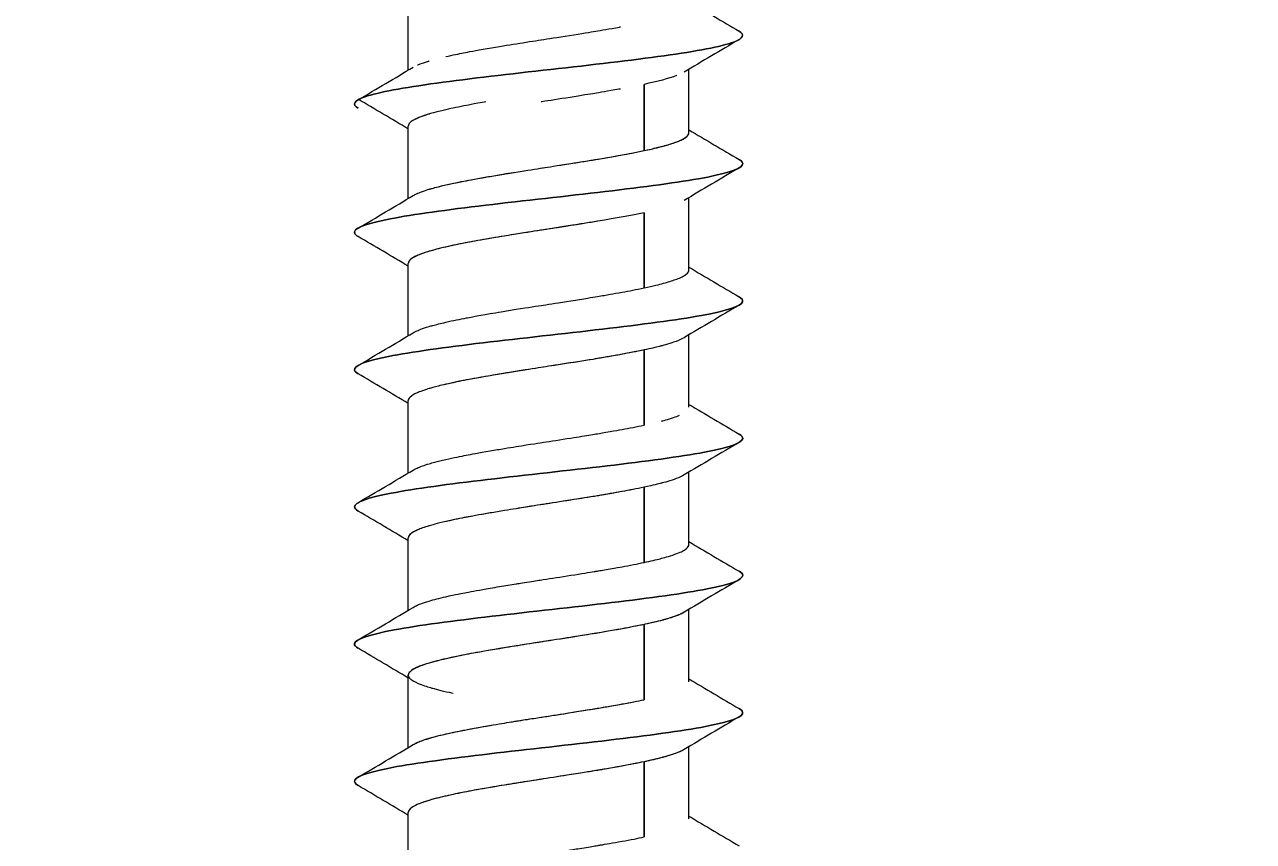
# Model space of a CAD drawing. Header units: inches. Extents: x 10 to 190, y 5 to 37.
# Drawn here: x 17.47 to 18.464, y 10.615 to 11.275 of the extents above; entities that cross this region are included whole.
import ezdxf
from ezdxf import colors
from ezdxf.entities.mleader import LeaderData, LeaderLine
from ezdxf.math import Vec2, Vec3

# ---------------------------------------------------------------- set-up
doc = ezdxf.new("R2010")
doc.units = ezdxf.units.IN
doc.header["$MEASUREMENT"] = 0
doc.styles.add('Tahoma', font='tahoma.ttf')

msp = doc.modelspace()

# ---------------------------------------------------------------- linework, layer by layer
at = {"color": 0, "linetype": 'Continuous', "lineweight": 0, "extrusion": (-1, 6.12323e-17, 0)}
for p, q in [((17.78043, 11.23861), (17.78043, 11.2971)), ((18.00743, 11.21288), (18.00743, 11.23926)), ((17.97112, 11.21288), (17.97112, 11.22705)), ((17.97112, 11.22705), (17.97112, 11.21288)), ((17.97112, 11.17348), (17.97112, 11.21288)), ((17.97112, 11.21288), (17.97112, 11.17348)), ((18.00743, 11.18803), (18.00743, 11.21288)), ((17.78043, 11.13482), (17.78043, 11.19331)), ((17.81674, 11.14705), (17.81674, 11.14705)), ((17.81674, 11.14705), (17.81674, 11.14705)), ((18.00743, 11.07703), (18.00743, 11.13551)), ((17.97112, 11.06248), (17.97112, 11.12328)), ((17.97112, 11.12328), (17.97112, 11.06248)), ((17.78043, 11.02382), (17.78043, 11.08231)), ((17.81674, 11.03605), (17.81674, 11.03605)), ((17.81674, 11.03605), (17.81674, 11.03605)), ((18.00743, 10.96603), (18.00743, 11.02451)), ((17.97112, 10.95148), (17.97112, 11.01228)), ((17.97112, 11.01228), (17.97112, 10.95148)), ((17.78043, 10.91282), (17.78043, 10.97131)), ((17.81674, 10.92505), (17.81674, 10.92505)), ((17.81674, 10.92505), (17.81674, 10.92505)), ((18.00743, 10.85503), (18.00743, 10.91351)), ((17.97112, 10.84047), (17.97112, 10.90128)), ((17.97112, 10.90128), (17.97112, 10.84047)), ((17.78043, 10.80183), (17.78043, 10.8603)), ((18.00743, 10.74403), (18.00743, 10.80251)), ((17.97112, 10.72947), (17.97112, 10.79029)), ((17.97112, 10.79029), (17.97112, 10.72947)), ((17.78043, 10.69083), (17.78043, 10.7493)), ((17.81674, 10.70306), (17.81674, 10.70306)), ((17.81674, 10.70306), (17.81674, 10.70306)), ((18.00743, 10.63303), (18.00743, 10.69152)), ((17.97112, 10.61847), (17.97112, 10.67929)), ((17.97112, 10.67929), (17.97112, 10.61847)), ((17.78043, 10.57907), (17.78043, 10.63831))]:
    msp.add_line(p, q, dxfattribs=at)
msp.add_circle((19.41802, 12.95665), 6.76088)
at = {"color": 0, "linetype": 'Continuous', "lineweight": 0}
for points in [[(18.00743, 11.29412), (18.02091, 11.28607), (18.03442, 11.27809), (18.04795, 11.27012)], [(18.04795, 11.26326), (18.0331, 11.25452), (18.01827, 11.24575), (18.00349, 11.23691)], [(17.73992, 11.21462), (17.75477, 11.22336), (17.7696, 11.23213), (17.78438, 11.24098)], [(17.78043, 11.19101), (17.76692, 11.19907), (17.75336, 11.20707), (17.7398, 11.21505)], [(18.00743, 11.19032), (18.02092, 11.18227), (18.03446, 11.17427), (18.048, 11.1663)], [(18.04806, 11.15955), (18.0332, 11.15081), (18.01836, 11.14204), (18.00357, 11.1332)], [(17.73985, 11.1108), (17.75471, 11.11954), (17.76955, 11.12831), (17.78434, 11.13716)], [(17.78043, 11.08001), (17.76692, 11.08807), (17.75337, 11.09607), (17.7398, 11.10405)], [(18.00743, 11.07932), (18.02093, 11.07126), (18.03447, 11.06327), (18.04802, 11.0553)], [(18.04805, 11.04855), (18.03319, 11.03981), (18.01835, 11.03104), (18.00356, 11.0222)], [(17.73984, 10.99979), (17.7547, 11.00853), (17.76954, 11.0173), (17.78433, 11.02615)], [(17.78433, 11.02615), (17.78433, 11.02615), (17.78433, 11.02615), (17.78433, 11.02615)], [(17.78043, 10.96901), (17.76692, 10.97707), (17.75337, 10.98507), (17.73981, 10.99305)], [(18.00743, 10.96832), (18.02093, 10.96026), (18.03448, 10.95227), (18.04803, 10.94429)], [(18.04804, 10.93755), (18.03318, 10.92881), (18.01834, 10.92004), (18.00355, 10.91119)], [(17.73983, 10.88879), (17.75468, 10.89753), (17.76952, 10.9063), (17.78432, 10.91514)], [(17.78432, 10.91514), (17.78432, 10.91514), (17.78432, 10.91514), (17.78432, 10.91515)], [(17.78043, 10.85801), (17.76693, 10.86607), (17.75338, 10.87407), (17.73982, 10.88205)], [(18.00743, 10.85732), (18.02094, 10.84926), (18.03448, 10.84126), (18.04804, 10.83329)], [(18.04803, 10.82654), (18.03317, 10.81781), (18.01833, 10.80904), (18.00354, 10.80019)], [(17.73981, 10.77779), (17.75467, 10.78653), (17.76951, 10.79529), (17.78431, 10.80414)], [(17.78431, 10.80414), (17.78431, 10.80414), (17.78431, 10.80414), (17.78431, 10.80414)], [(17.78043, 10.74701), (17.76693, 10.75507), (17.75339, 10.76307), (17.73984, 10.77104)], [(18.00743, 10.74633), (18.02094, 10.73826), (18.03449, 10.73026), (18.04805, 10.72229)], [(18.00743, 10.74403), (18.00743, 10.74403), (18.00743, 10.74403), (18.00743, 10.74403)], [(18.04802, 10.71554), (18.03316, 10.7068), (18.01832, 10.69803), (18.00353, 10.68918)], [(17.7398, 10.66679), (17.75466, 10.67552), (17.76951, 10.68429), (17.7843, 10.69314)], [(17.78043, 10.63602), (17.76693, 10.64407), (17.7534, 10.65207), (17.73985, 10.66004)], [(18.00743, 10.63533), (18.02094, 10.62727), (18.0345, 10.61926), (18.04806, 10.61129)]]:
    msp.add_open_spline(points, degree=3, dxfattribs=at)
for points, knots in [([(17.81075, 11.2495), (17.81619, 11.25075), (17.82159, 11.25185), (17.82511, 11.25254), (17.82879, 11.25327), (17.83482, 11.25442), (17.84435, 11.25605), (17.85387, 11.25769), (17.86107, 11.25885), (17.86795, 11.25995), (17.87484, 11.26106), (17.88224, 11.26222), (17.88783, 11.2631), (17.89342, 11.26398), (17.90089, 11.26513), (17.91084, 11.26668), (17.92078, 11.26824), (17.9279, 11.26939), (17.93203, 11.27008), (17.93616, 11.27076), (17.94309, 11.27192), (17.95119, 11.27339), (17.95151, 11.27345), (17.95183, 11.2735), (17.95215, 11.27356)], [0.5027539, 0.5027539, 0.5027539, 0.5027539, 0.5625, 0.5625, 0.5625, 0.625, 0.625, 0.625, 0.6875, 0.6875, 0.6875, 0.75, 0.75, 0.75, 0.8125, 0.8125, 0.8125, 0.875, 0.875, 0.875, 0.9375, 0.9375, 0.9375, 0.940016, 0.940016, 0.940016, 0.940016]), ([(17.7399, 11.20776), (17.73465, 11.21085), (17.73652, 11.21394), (17.75607, 11.22072), (17.77667, 11.2244), (17.8302, 11.23177), (17.86299, 11.23546), (17.9285, 11.24283), (17.96104, 11.24652), (18.01369, 11.25389), (18.03365, 11.25757), (18.05152, 11.26421), (18.05297, 11.26717), (18.04795, 11.27012)], [0.67358683, 0.67358683, 0.67358683, 0.67358683, 0.67673939, 0.67673939, 0.68049823, 0.68049823, 0.68425708, 0.68425708, 0.68801592, 0.68801592, 0.69177476, 0.69177476, 0.69478892, 0.69478892, 0.69478892, 0.69478892]), ([(18.04795, 11.27012), (18.05297, 11.26717), (18.05152, 11.26421), (18.03365, 11.25757), (18.01369, 11.25389), (17.96104, 11.24652), (17.9285, 11.24283), (17.86299, 11.23546), (17.8302, 11.23177), (17.77667, 11.2244), (17.75607, 11.22072), (17.73652, 11.21394), (17.73465, 11.21085), (17.7399, 11.20776)], [-0.69478892, -0.69478892, -0.69478892, -0.69478892, -0.69177476, -0.69177476, -0.68801592, -0.68801592, -0.68425708, -0.68425708, -0.68049823, -0.68049823, -0.67673939, -0.67673939, -0.67358683, -0.67358683, -0.67358683, -0.67358683]), ([(17.7879, 11.24275), (17.78801, 11.2428), (17.78812, 11.24284), (17.78823, 11.24289), (17.79019, 11.24373), (17.79342, 11.24488), (17.79672, 11.24587), (17.79693, 11.24593), (17.79715, 11.24599), (17.79737, 11.24606)], [0.37155368, 0.37155368, 0.37155368, 0.37155368, 0.375, 0.375, 0.375, 0.4375, 0.4375, 0.4375, 0.44156944, 0.44156944, 0.44156944, 0.44156944]), ([(17.99754, 11.23415), (17.9975, 11.23414), (17.99746, 11.23412), (17.99741, 11.23411), (17.99098, 11.23169), (17.98201, 11.22937), (17.97112, 11.22705)], [0.8742138, 0.8742138, 0.8742138, 0.8742138, 0.875, 0.875, 0.875, 1, 1, 1, 1]), ([(17.95199, 11.22332), (17.95156, 11.22324), (17.95111, 11.22316), (17.95066, 11.22308), (17.94191, 11.22152), (17.93488, 11.22037), (17.9312, 11.21976), (17.92752, 11.21916), (17.9204, 11.218), (17.91126, 11.21655), (17.90213, 11.2151), (17.89467, 11.21394), (17.88847, 11.21298), (17.88826, 11.21294), (17.88804, 11.21291), (17.88783, 11.21288)], [0.0592714, 0.0592714, 0.0592714, 0.0592714, 0.0625, 0.0625, 0.0625, 0.125, 0.125, 0.125, 0.1875, 0.1875, 0.1875, 0.25, 0.25, 0.25, 0.2521536, 0.2521536, 0.2521536, 0.2521536]), ([(17.84323, 11.21288), (17.84143, 11.21257), (17.83925, 11.21218), (17.83674, 11.21174), (17.83258, 11.21099), (17.82951, 11.21041), (17.82738, 11.21001), (17.82163, 11.20891), (17.816, 11.20775), (17.81074, 11.20654), (17.80157, 11.20443), (17.79799, 11.20326), (17.79726, 11.20305), (17.79684, 11.20292), (17.79538, 11.2025), (17.79321, 11.20177), (17.79157, 11.20122), (17.78955, 11.2005), (17.78753, 11.1996), (17.78483, 11.1984), (17.78298, 11.19724), (17.78186, 11.19613), (17.78144, 11.19572), (17.78093, 11.19514), (17.78064, 11.19439), (17.78048, 11.19397), (17.78043, 11.19361), (17.78043, 11.19331)], [0.3881848, 0.3881848, 0.3881848, 0.3881848, 0.40625, 0.40625, 0.40625, 0.4375, 0.4375, 0.4375, 0.5, 0.5, 0.5, 0.5622546, 0.5622546, 0.5622546, 0.5980105, 0.5980105, 0.5980105, 0.625, 0.625, 0.625, 0.6875, 0.6875, 0.6875, 0.71875, 0.71875, 0.71875, 0.7353739, 0.7353739, 0.7353739, 0.7353739]), ([(17.79695, 11.20295), (17.79618, 11.20273), (17.79223, 11.20159), (17.78842, 11.19999), (17.78458, 11.19838), (17.78294, 11.19722), (17.78182, 11.1961), (17.78084, 11.19511), (17.78045, 11.1941), (17.78043, 11.19331)], [0.5631335, 0.5631335, 0.5631335, 0.5631335, 0.625, 0.625, 0.625, 0.6875, 0.6875, 0.6875, 0.7421533, 0.7421533, 0.7421533, 0.7421533]), ([(17.97112, 11.17348), (17.97786, 11.17492), (17.98257, 11.17608), (17.98637, 11.17709), (17.99016, 11.1781), (17.99391, 11.17926), (17.99657, 11.18022), (17.99924, 11.18118), (18.00213, 11.18234), (18.00453, 11.18401), (18.00692, 11.18568), (18.0073, 11.18684), (18.00741, 11.18768), (18.00742, 11.18779), (18.00743, 11.18791), (18.00743, 11.18803)], [0, 0, 0, 0, 0.0625, 0.0625, 0.0625, 0.125, 0.125, 0.125, 0.1875, 0.1875, 0.1875, 0.25, 0.25, 0.25, 0.2583129, 0.2583129, 0.2583129, 0.2583129]), ([(17.97112, 11.17348), (17.97539, 11.1744), (17.97883, 11.17519), (17.98162, 11.17588), (17.98323, 11.17627), (17.98463, 11.17663), (17.98584, 11.17695), (17.98656, 11.17714), (17.98881, 11.17772), (17.99196, 11.17869), (17.99414, 11.17936), (17.9958, 11.17993), (17.99708, 11.18041), (17.99985, 11.18144), (18.00243, 11.1826), (18.00434, 11.18388), (18.00641, 11.18528), (18.00696, 11.1863), (18.00721, 11.18694), (18.00728, 11.1871), (18.00732, 11.18725), (18.00735, 11.18736), (18.00739, 11.18755), (18.00743, 11.18777), (18.00743, 11.18803)], [0, 0, 0, 0, 0.0395979, 0.0395979, 0.0395979, 0.0625, 0.0625, 0.0625, 0.09375, 0.09375, 0.09375, 0.125, 0.125, 0.125, 0.1875, 0.1875, 0.1875, 0.2368909, 0.2368909, 0.2368909, 0.25, 0.25, 0.25, 0.2643393, 0.2643393, 0.2643393, 0.2643393]), ([(17.78434, 11.13716), (17.78525, 11.1377), (17.7863, 11.13824), (17.7875, 11.13878), (17.78826, 11.13912), (17.78959, 11.1397), (17.79187, 11.14052), (17.79399, 11.14128), (17.79588, 11.14187), (17.79726, 11.14228), (17.79766, 11.14239), (17.79815, 11.14254), (17.79875, 11.14271), (17.80098, 11.14335), (17.80465, 11.14435), (17.81068, 11.14572), (17.81628, 11.14699), (17.82199, 11.14815), (17.82738, 11.14919), (17.82987, 11.14967), (17.83294, 11.15025), (17.83667, 11.15093), (17.84206, 11.1519), (17.84547, 11.15249), (17.84654, 11.15267), (17.84845, 11.153), (17.8506, 11.15336), (17.85301, 11.15377), (17.85711, 11.15445), (17.86197, 11.15524), (17.86761, 11.15614), (17.87654, 11.15756), (17.88399, 11.15871), (17.88965, 11.15959), (17.89337, 11.16017), (17.90085, 11.16133), (17.91184, 11.16307), (17.91552, 11.16366), (17.91917, 11.16424), (17.92278, 11.16482), (17.92638, 11.1654), (17.92992, 11.16598), (17.93341, 11.16655), (17.94385, 11.16827), (17.95022, 11.16942), (17.95335, 11.16999), (17.9582, 11.17088), (17.96437, 11.17204), (17.97112, 11.17348)], [0.345576, 0.345576, 0.345576, 0.345576, 0.375, 0.375, 0.375, 0.40625, 0.40625, 0.40625, 0.4375, 0.4375, 0.4375, 0.4507179, 0.4507179, 0.4507179, 0.5, 0.5, 0.5, 0.5625, 0.5625, 0.5625, 0.59375, 0.59375, 0.59375, 0.625, 0.625, 0.625, 0.6481031, 0.6481031, 0.6481031, 0.6875, 0.6875, 0.6875, 0.75, 0.75, 0.75, 0.8125, 0.8125, 0.8125, 0.84379, 0.84379, 0.84379, 0.875, 0.875, 0.875, 0.9375, 0.9375, 0.9375, 1, 1, 1, 1]), ([(17.79756, 11.14236), (17.80007, 11.1431), (17.8035, 11.14402), (17.80724, 11.14492), (17.81642, 11.14712), (17.82798, 11.14943), (17.84374, 11.15218), (17.85162, 11.15356), (17.85866, 11.15472), (17.86772, 11.15615), (17.87677, 11.15759), (17.88422, 11.15874), (17.88898, 11.15949), (17.89375, 11.16023), (17.90121, 11.16139), (17.91019, 11.16281), (17.91918, 11.16424), (17.92642, 11.1654), (17.93417, 11.16668), (17.94966, 11.16924), (17.96208, 11.17155), (17.97112, 11.17348)], [0.4492255, 0.4492255, 0.4492255, 0.4492255, 0.5, 0.5, 0.5, 0.625, 0.625, 0.625, 0.6875, 0.6875, 0.6875, 0.75, 0.75, 0.75, 0.8125, 0.8125, 0.8125, 0.875, 0.875, 0.875, 1, 1, 1, 1]), ([(17.7398, 11.10405), (17.73839, 11.10488), (17.73749, 11.10571), (17.73549, 11.11022), (17.74443, 11.11391), (17.78011, 11.12128), (17.80677, 11.12497), (17.86787, 11.13234), (17.90216, 11.13602), (17.96551, 11.14339), (17.99443, 11.14708), (18.03602, 11.15445), (18.0486, 11.15814), (18.05145, 11.16332), (18.05054, 11.16481), (18.048, 11.1663)], [0.29625016, 0.29625016, 0.29625016, 0.29625016, 0.29709611, 0.29709611, 0.30085495, 0.30085495, 0.3046138, 0.3046138, 0.30837264, 0.30837264, 0.31213149, 0.31213149, 0.31589033, 0.31589033, 0.31741352, 0.31741352, 0.31741352, 0.31741352]), ([(18.048, 11.1663), (18.05054, 11.16481), (18.05145, 11.16332), (18.0486, 11.15814), (18.03602, 11.15445), (17.99443, 11.14708), (17.96551, 11.14339), (17.90216, 11.13602), (17.86787, 11.13234), (17.80677, 11.12497), (17.78011, 11.12128), (17.74443, 11.11391), (17.73549, 11.11022), (17.73749, 11.10571), (17.73839, 11.10488), (17.7398, 11.10405)], [-0.31741352, -0.31741352, -0.31741352, -0.31741352, -0.31589033, -0.31589033, -0.31213149, -0.31213149, -0.30837264, -0.30837264, -0.3046138, -0.3046138, -0.30085495, -0.30085495, -0.29709611, -0.29709611, -0.29625016, -0.29625016, -0.29625016, -0.29625016]), ([(17.97112, 11.12328), (17.96115, 11.12118), (17.94849, 11.11886), (17.93382, 11.11641), (17.92649, 11.11518), (17.91927, 11.11402), (17.90983, 11.11255), (17.90038, 11.11107), (17.89293, 11.10992), (17.88837, 11.10921), (17.88382, 11.10851), (17.87636, 11.10734), (17.86752, 11.10592), (17.85868, 11.10449), (17.85173, 11.10334), (17.84581, 11.10232), (17.83989, 11.10131), (17.83344, 11.10016), (17.82835, 11.09919), (17.82326, 11.09823), (17.81735, 11.09707), (17.81016, 11.0954), (17.80297, 11.09373), (17.79896, 11.09257), (17.79621, 11.09173), (17.79346, 11.09089), (17.79015, 11.08974), (17.78787, 11.08876), (17.7856, 11.08777), (17.78344, 11.08662), (17.78203, 11.08529), (17.78075, 11.0841), (17.78044, 11.08304), (17.78043, 11.08231)], [0, 0, 0, 0, 0.125, 0.125, 0.125, 0.1875, 0.1875, 0.1875, 0.25, 0.25, 0.25, 0.3125, 0.3125, 0.3125, 0.375, 0.375, 0.375, 0.4375, 0.4375, 0.4375, 0.5, 0.5, 0.5, 0.5625, 0.5625, 0.5625, 0.625, 0.625, 0.625, 0.6875, 0.6875, 0.6875, 0.7437659, 0.7437659, 0.7437659, 0.7437659]), ([(17.93335, 11.11633), (17.92989, 11.11575), (17.92636, 11.11517), (17.92278, 11.11459), (17.91918, 11.11402), (17.91554, 11.11344), (17.91187, 11.11286), (17.90087, 11.11114), (17.89339, 11.10999), (17.88971, 11.10942), (17.88403, 11.10854), (17.87656, 11.10737), (17.8676, 11.10593), (17.86195, 11.10502), (17.8571, 11.10422), (17.85301, 11.10354), (17.85063, 11.10314), (17.84851, 11.10278), (17.84663, 11.10246), (17.84552, 11.10227), (17.84209, 11.1017), (17.83669, 11.10073), (17.83294, 11.10006), (17.82986, 11.09948), (17.82737, 11.09901), (17.82199, 11.09798), (17.81631, 11.09682), (17.81073, 11.09553), (17.80466, 11.09414), (17.80098, 11.09312), (17.79875, 11.09248), (17.79815, 11.09231), (17.79766, 11.09217), (17.79727, 11.09205), (17.79589, 11.09164), (17.79401, 11.09107), (17.79191, 11.09033), (17.78959, 11.08951), (17.78826, 11.08893), (17.7875, 11.08859), (17.78497, 11.08746), (17.78305, 11.08631), (17.78186, 11.08513), (17.78166, 11.08493), (17.78101, 11.08435), (17.78064, 11.08338), (17.78048, 11.08298), (17.78043, 11.08262), (17.78043, 11.08231)], [0.1252006, 0.1252006, 0.1252006, 0.1252006, 0.1562617, 0.1562617, 0.1562617, 0.1875, 0.1875, 0.1875, 0.25, 0.25, 0.25, 0.3125, 0.3125, 0.3125, 0.3520716, 0.3520716, 0.3520716, 0.375, 0.375, 0.375, 0.40625, 0.40625, 0.40625, 0.4375, 0.4375, 0.4375, 0.5, 0.5, 0.5, 0.5492939, 0.5492939, 0.5492939, 0.5625, 0.5625, 0.5625, 0.59375, 0.59375, 0.59375, 0.625, 0.625, 0.625, 0.6875, 0.6875, 0.6875, 0.71875, 0.71875, 0.71875, 0.7360614, 0.7360614, 0.7360614, 0.7360614]), ([(17.97112, 11.06248), (17.97891, 11.06415), (17.98345, 11.06531), (17.98681, 11.06621), (17.99016, 11.06712), (17.99394, 11.06827), (17.99665, 11.06925), (17.99935, 11.07023), (18.00233, 11.07138), (18.00484, 11.07323), (18.00735, 11.07508), (18.00733, 11.07625), (18.00737, 11.07646), (18.00739, 11.07653), (18.00745, 11.07673), (18.00743, 11.07703)], [0, 0, 0, 0, 0.0625, 0.0625, 0.0625, 0.125, 0.125, 0.125, 0.1875, 0.1875, 0.1875, 0.25, 0.25, 0.25, 0.2725795, 0.2725795, 0.2725795, 0.2725795]), ([(17.73981, 10.99305), (17.73816, 10.99402), (17.7372, 10.995), (17.73615, 10.99966), (17.7459, 11.00334), (17.78292, 11.01071), (17.8101, 11.0144), (17.87176, 11.02177), (17.90609, 11.02546), (17.96902, 11.03283), (17.99746, 11.03651), (18.0378, 11.04388), (18.04959, 11.04757), (18.05127, 11.0526), (18.05031, 11.05395), (18.04802, 11.0553)], [0.25851394, 0.25851394, 0.25851394, 0.25851394, 0.25950767, 0.25950767, 0.26326651, 0.26326651, 0.26702535, 0.26702535, 0.2707842, 0.2707842, 0.27454304, 0.27454304, 0.27830189, 0.27830189, 0.2796758, 0.2796758, 0.2796758, 0.2796758]), ([(18.04802, 11.0553), (18.05031, 11.05395), (18.05127, 11.0526), (18.04959, 11.04757), (18.0378, 11.04388), (17.99746, 11.03651), (17.96902, 11.03283), (17.90609, 11.02546), (17.87176, 11.02177), (17.8101, 11.0144), (17.78292, 11.01071), (17.7459, 11.00334), (17.73615, 10.99966), (17.7372, 10.995), (17.73816, 10.99402), (17.73981, 10.99305)], [-0.2796758, -0.2796758, -0.2796758, -0.2796758, -0.27830189, -0.27830189, -0.27454304, -0.27454304, -0.2707842, -0.2707842, -0.26702535, -0.26702535, -0.26326651, -0.26326651, -0.25950767, -0.25950767, -0.25851394, -0.25851394, -0.25851394, -0.25851394]), ([(17.78433, 11.02615), (17.78527, 11.02672), (17.78636, 11.02726), (17.78754, 11.02779), (17.78854, 11.02824), (17.78993, 11.02882), (17.79191, 11.02953), (17.79428, 11.03038), (17.79621, 11.03096), (17.79726, 11.03127), (17.7981, 11.03152), (17.7991, 11.03181), (17.80029, 11.03214), (17.80282, 11.03284), (17.80619, 11.0337), (17.81076, 11.03474), (17.81672, 11.0361), (17.82248, 11.03725), (17.82738, 11.03819), (17.82922, 11.03854), (17.83517, 11.03971), (17.84662, 11.04168), (17.84945, 11.04217), (17.85245, 11.04268), (17.85562, 11.0432), (17.8594, 11.04382), (17.86342, 11.04447), (17.86767, 11.04515), (17.87763, 11.04673), (17.88509, 11.04788), (17.88968, 11.04859), (17.89487, 11.0494), (17.90237, 11.05057), (17.91194, 11.05209), (17.9169, 11.05287), (17.9214, 11.0536), (17.92547, 11.05426), (17.92833, 11.05472), (17.93096, 11.05515), (17.93339, 11.05555), (17.9371, 11.05616), (17.94052, 11.05674), (17.94368, 11.05728), (17.9466, 11.05778), (17.94988, 11.05836), (17.95345, 11.05901), (17.95885, 11.05999), (17.96491, 11.06115), (17.97112, 11.06248)], [0.3443405, 0.3443405, 0.3443405, 0.3443405, 0.375, 0.375, 0.375, 0.40625, 0.40625, 0.40625, 0.4375, 0.4375, 0.4375, 0.4575375, 0.4575375, 0.4575375, 0.5, 0.5, 0.5, 0.5625, 0.5625, 0.5625, 0.625, 0.625, 0.625, 0.6534866, 0.6534866, 0.6534866, 0.6875, 0.6875, 0.6875, 0.75, 0.75, 0.75, 0.8125, 0.8125, 0.8125, 0.8491694, 0.8491694, 0.8491694, 0.875, 0.875, 0.875, 0.90625, 0.90625, 0.90625, 0.9375, 0.9375, 0.9375, 1, 1, 1, 1]), ([(18.00356, 11.0222), (18.00185, 11.02117), (17.99964, 11.02018), (17.99708, 11.01922), (17.99599, 11.01881), (17.99437, 11.01823), (17.99195, 11.01748), (17.98939, 11.01668), (17.98723, 11.0161), (17.98583, 11.01573), (17.98516, 11.01555), (17.98434, 11.01533), (17.98336, 11.01508), (17.98067, 11.01441), (17.97677, 11.01347), (17.97112, 11.01228)], [0.8210069, 0.8210069, 0.8210069, 0.8210069, 0.875, 0.875, 0.875, 0.90625, 0.90625, 0.90625, 0.9375, 0.9375, 0.9375, 0.954172, 0.954172, 0.954172, 1, 1, 1, 1]), ([(17.97112, 11.01228), (17.96488, 11.01096), (17.95879, 11.00981), (17.95335, 11.00881), (17.95063, 11.00831), (17.94741, 11.00774), (17.94363, 11.00708), (17.94027, 11.00649), (17.93685, 11.00591), (17.93339, 11.00533), (17.93107, 11.00494), (17.92844, 11.00451), (17.92547, 11.00403), (17.92152, 11.00339), (17.91698, 11.00267), (17.91185, 11.00186), (17.90232, 11.00037), (17.89484, 10.99922), (17.88962, 10.99841), (17.88506, 10.9977), (17.87761, 10.99654), (17.86763, 10.99493), (17.8634, 10.99425), (17.85939, 10.9936), (17.85562, 10.99297), (17.85243, 10.99244), (17.8494, 10.99194), (17.84654, 10.99145), (17.83522, 10.98952), (17.82929, 10.98838), (17.82739, 10.98801), (17.82248, 10.98707), (17.81669, 10.98591), (17.81069, 10.98452), (17.80616, 10.98348), (17.80281, 10.98261), (17.80029, 10.98191), (17.7991, 10.98159), (17.7981, 10.9813), (17.79726, 10.98105), (17.79622, 10.98074), (17.79427, 10.98017), (17.79187, 10.97932), (17.7899, 10.97862), (17.78852, 10.97805), (17.78751, 10.9776), (17.78512, 10.97653), (17.78311, 10.97537), (17.78185, 10.97412), (17.78057, 10.97285), (17.78039, 10.97191), (17.78043, 10.97131)], [0, 0, 0, 0, 0.0625, 0.0625, 0.0625, 0.09375, 0.09375, 0.09375, 0.125, 0.125, 0.125, 0.1518353, 0.1518353, 0.1518353, 0.1875, 0.1875, 0.1875, 0.25, 0.25, 0.25, 0.3125, 0.3125, 0.3125, 0.3463783, 0.3463783, 0.3463783, 0.375, 0.375, 0.375, 0.4375, 0.4375, 0.4375, 0.5, 0.5, 0.5, 0.542455, 0.542455, 0.542455, 0.5625, 0.5625, 0.5625, 0.59375, 0.59375, 0.59375, 0.625, 0.625, 0.625, 0.6875, 0.6875, 0.6875, 0.7291232, 0.7291232, 0.7291232, 0.7291232]), ([(17.97112, 11.01228), (17.96326, 11.01062), (17.95108, 11.00831), (17.93542, 11.00567), (17.92759, 11.00435), (17.92038, 11.0032), (17.91121, 11.00176), (17.90204, 11.00033), (17.89457, 10.99918), (17.88967, 10.99842), (17.88477, 10.99765), (17.87734, 10.99649), (17.86859, 10.99509), (17.85984, 10.99368), (17.85277, 10.99252), (17.84507, 10.9912), (17.82996, 10.98861), (17.81839, 10.98634), (17.80929, 10.9842)], [0, 0, 0, 0, 0.125, 0.125, 0.125, 0.1875, 0.1875, 0.1875, 0.25, 0.25, 0.25, 0.3125, 0.3125, 0.3125, 0.375, 0.375, 0.375, 0.497558, 0.497558, 0.497558, 0.497558]), ([(17.9852, 10.95479), (17.98521, 10.95479), (17.98522, 10.95479), (17.98523, 10.9548), (17.98595, 10.95498), (17.99046, 10.95613), (17.99496, 10.95766), (17.99682, 10.95829), (17.99841, 10.95889), (17.99973, 10.95946)], [0.06155038, 0.06155038, 0.06155038, 0.06155038, 0.0625, 0.0625, 0.0625, 0.125, 0.125, 0.125, 0.15096023, 0.15096023, 0.15096023, 0.15096023]), ([(17.73982, 10.88205), (17.73792, 10.88317), (17.73694, 10.88429), (17.73691, 10.88909), (17.74746, 10.89278), (17.78579, 10.90015), (17.81348, 10.90383), (17.87567, 10.9112), (17.91001, 10.91489), (17.97247, 10.92226), (18.00044, 10.92595), (18.0395, 10.93332), (18.05049, 10.937), (18.05106, 10.94189), (18.05007, 10.94309), (18.04803, 10.94429)], [0.2207772, 0.2207772, 0.2207772, 0.2207772, 0.22191922, 0.22191922, 0.22567807, 0.22567807, 0.22943691, 0.22943691, 0.23319575, 0.23319575, 0.2369546, 0.2369546, 0.24071344, 0.24071344, 0.2419384, 0.2419384, 0.2419384, 0.2419384]), ([(18.04803, 10.94429), (18.05007, 10.94309), (18.05106, 10.94189), (18.05049, 10.937), (18.0395, 10.93332), (18.00044, 10.92595), (17.97247, 10.92226), (17.91001, 10.91489), (17.87567, 10.9112), (17.81348, 10.90383), (17.78579, 10.90015), (17.74746, 10.89278), (17.73691, 10.88909), (17.73694, 10.88429), (17.73792, 10.88317), (17.73982, 10.88205)], [-0.2419384, -0.2419384, -0.2419384, -0.2419384, -0.24071344, -0.24071344, -0.2369546, -0.2369546, -0.23319575, -0.23319575, -0.22943691, -0.22943691, -0.22567807, -0.22567807, -0.22191922, -0.22191922, -0.2207772, -0.2207772, -0.2207772, -0.2207772]), ([(17.78432, 10.91514), (17.78529, 10.91573), (17.78638, 10.91627), (17.7875, 10.91677), (17.78862, 10.91728), (17.79004, 10.91786), (17.7919, 10.91853), (17.79353, 10.91911), (17.79533, 10.91969), (17.79726, 10.92027), (17.79856, 10.92066), (17.80009, 10.9211), (17.8019, 10.92158), (17.80429, 10.92221), (17.80718, 10.92293), (17.81069, 10.92373), (17.81727, 10.92523), (17.82316, 10.92638), (17.82737, 10.92719), (17.83108, 10.9279), (17.83725, 10.92906), (17.8466, 10.93068), (17.85055, 10.93136), (17.85445, 10.93201), (17.85825, 10.93263), (17.86144, 10.93316), (17.86456, 10.93366), (17.8676, 10.93414), (17.87986, 10.93609), (17.88742, 10.93724), (17.8897, 10.9376), (17.89574, 10.93854), (17.90318, 10.93969), (17.91184, 10.94107), (17.91846, 10.94212), (17.92387, 10.94299), (17.92813, 10.94369), (17.93015, 10.94402), (17.93191, 10.94431), (17.93342, 10.94456), (17.93528, 10.94487), (17.93875, 10.94544), (17.94362, 10.94627), (17.9477, 10.94698), (17.95092, 10.94755), (17.95339, 10.948), (17.95926, 10.94907), (17.96527, 10.95023), (17.97112, 10.95148)], [0.3433021, 0.3433021, 0.3433021, 0.3433021, 0.375, 0.375, 0.375, 0.40625, 0.40625, 0.40625, 0.4375, 0.4375, 0.4375, 0.4643785, 0.4643785, 0.4643785, 0.5, 0.5, 0.5, 0.5625, 0.5625, 0.5625, 0.625, 0.625, 0.625, 0.6589784, 0.6589784, 0.6589784, 0.6875, 0.6875, 0.6875, 0.75, 0.75, 0.75, 0.8125, 0.8125, 0.8125, 0.8549372, 0.8549372, 0.8549372, 0.875, 0.875, 0.875, 0.90625, 0.90625, 0.90625, 0.9375, 0.9375, 0.9375, 1, 1, 1, 1]), ([(18.00355, 10.91119), (18.00192, 10.91022), (17.99977, 10.90923), (17.9971, 10.90823), (17.99656, 10.90803), (17.99506, 10.90744), (17.99195, 10.90648), (17.98962, 10.90575), (17.98753, 10.90518), (17.9859, 10.90474), (17.98568, 10.90468), (17.98539, 10.90461), (17.98505, 10.90452), (17.98299, 10.90398), (17.9788, 10.9029), (17.97112, 10.90128)], [0.821688, 0.821688, 0.821688, 0.821688, 0.875, 0.875, 0.875, 0.90625, 0.90625, 0.90625, 0.9375, 0.9375, 0.9375, 0.9465102, 0.9465102, 0.9465102, 1, 1, 1, 1]), ([(17.97112, 10.90128), (17.96529, 10.90005), (17.9593, 10.8989), (17.95346, 10.89783), (17.95098, 10.89738), (17.94775, 10.89679), (17.94366, 10.89608), (17.93875, 10.89522), (17.93526, 10.89464), (17.93341, 10.89433), (17.93189, 10.89408), (17.93014, 10.89379), (17.92813, 10.89346), (17.92388, 10.89277), (17.91851, 10.89191), (17.91194, 10.89088), (17.90322, 10.88952), (17.89574, 10.88836), (17.8897, 10.88742), (17.88737, 10.88706), (17.87983, 10.88589), (17.86764, 10.88393), (17.86459, 10.88344), (17.86145, 10.88293), (17.85825, 10.88241), (17.85446, 10.88178), (17.85057, 10.88114), (17.84664, 10.88047), (17.83725, 10.87887), (17.83107, 10.87772), (17.82737, 10.87701), (17.82315, 10.8762), (17.8173, 10.87504), (17.81076, 10.87354), (17.80731, 10.87274), (17.80439, 10.87201), (17.80189, 10.87135), (17.80015, 10.87088), (17.79862, 10.87045), (17.79726, 10.87005), (17.79521, 10.86945), (17.79344, 10.86887), (17.79192, 10.86834), (17.79049, 10.86783), (17.78898, 10.86726), (17.78753, 10.86661), (17.78531, 10.86562), (17.78321, 10.86446), (17.78186, 10.86313), (17.78065, 10.86193), (17.78043, 10.86099), (17.78043, 10.8603)], [0, 0, 0, 0, 0.0625, 0.0625, 0.0625, 0.09375, 0.09375, 0.09375, 0.125, 0.125, 0.125, 0.1450576, 0.1450576, 0.1450576, 0.1875, 0.1875, 0.1875, 0.25, 0.25, 0.25, 0.3125, 0.3125, 0.3125, 0.3411117, 0.3411117, 0.3411117, 0.375, 0.375, 0.375, 0.4375, 0.4375, 0.4375, 0.5, 0.5, 0.5, 0.5367286, 0.5367286, 0.5367286, 0.5625, 0.5625, 0.5625, 0.59375, 0.59375, 0.59375, 0.625, 0.625, 0.625, 0.6875, 0.6875, 0.6875, 0.7328947, 0.7328947, 0.7328947, 0.7328947]), ([(17.97112, 10.90128), (17.96517, 10.90003), (17.95917, 10.89888), (17.95314, 10.89777), (17.94711, 10.89667), (17.94035, 10.8955), (17.93513, 10.89462), (17.9299, 10.89374), (17.92284, 10.89259), (17.91294, 10.89104), (17.90303, 10.88948), (17.89554, 10.88833), (17.89117, 10.88765), (17.8868, 10.88697), (17.87934, 10.88581), (17.87015, 10.88433), (17.86977, 10.88427), (17.8694, 10.88421), (17.86902, 10.88415)], [0, 0, 0, 0, 0.0625, 0.0625, 0.0625, 0.125, 0.125, 0.125, 0.1875, 0.1875, 0.1875, 0.25, 0.25, 0.25, 0.3125, 0.3125, 0.3125, 0.3150861, 0.3150861, 0.3150861, 0.3150861]), ([(17.8467, 10.88048), (17.84667, 10.88047), (17.84663, 10.88047), (17.8466, 10.88046), (17.83202, 10.87798), (17.81998, 10.87568), (17.81007, 10.87338)], [0.3747084, 0.3747084, 0.3747084, 0.3747084, 0.375, 0.375, 0.375, 0.4994209, 0.4994209, 0.4994209, 0.4994209]), ([(17.79709, 10.87), (17.79705, 10.86999), (17.79701, 10.86998), (17.79697, 10.86996), (17.79341, 10.8689), (17.79018, 10.86776), (17.78798, 10.8668), (17.78577, 10.86585), (17.78341, 10.86469), (17.78181, 10.86308), (17.7807, 10.86196), (17.78039, 10.86105), (17.78043, 10.8603)], [0.5617735, 0.5617735, 0.5617735, 0.5617735, 0.5625, 0.5625, 0.5625, 0.625, 0.625, 0.625, 0.6875, 0.6875, 0.6875, 0.7308377, 0.7308377, 0.7308377, 0.7308377]), ([(17.97112, 10.84047), (17.97655, 10.84163), (17.98137, 10.84279), (17.98417, 10.84352), (17.98696, 10.84424), (17.9914, 10.84539), (17.99603, 10.84703), (18.00066, 10.84867), (18.00279, 10.84982), (18.00441, 10.85093), (18.00603, 10.85203), (18.00696, 10.8532), (18.00727, 10.85408), (18.00736, 10.85436), (18.00744, 10.85468), (18.00743, 10.85503)], [0, 0, 0, 0, 0.0625, 0.0625, 0.0625, 0.125, 0.125, 0.125, 0.1875, 0.1875, 0.1875, 0.25, 0.25, 0.25, 0.2704448, 0.2704448, 0.2704448, 0.2704448]), ([(17.78431, 10.80414), (17.78534, 10.80477), (17.78647, 10.80531), (17.78752, 10.80579), (17.78881, 10.80636), (17.79142, 10.80752), (17.79725, 10.80927), (17.7992, 10.80985), (17.8013, 10.81043), (17.80355, 10.81101), (17.8058, 10.81159), (17.80819, 10.81216), (17.81071, 10.81274), (17.81832, 10.81447), (17.8244, 10.81562), (17.82739, 10.81619), (17.83199, 10.81707), (17.83825, 10.81823), (17.84656, 10.81966), (17.85186, 10.82058), (17.85669, 10.82138), (17.86091, 10.82207), (17.86336, 10.82247), (17.86562, 10.82283), (17.86765, 10.82315), (17.86883, 10.82334), (17.87243, 10.82391), (17.87855, 10.82487), (17.88285, 10.82554), (17.88655, 10.82611), (17.88962, 10.82659), (17.89627, 10.82762), (17.90375, 10.82878), (17.91188, 10.83007), (17.92068, 10.83147), (17.92691, 10.83249), (17.93078, 10.83312), (17.93181, 10.83329), (17.93267, 10.83344), (17.93337, 10.83355), (17.93583, 10.83396), (17.93931, 10.83454), (17.94365, 10.83528), (17.94835, 10.83609), (17.95152, 10.83666), (17.95337, 10.837), (17.95962, 10.83814), (17.96559, 10.83929), (17.97112, 10.84047)], [0.3416968, 0.3416968, 0.3416968, 0.3416968, 0.375, 0.375, 0.375, 0.4375, 0.4375, 0.4375, 0.4687768, 0.4687768, 0.4687768, 0.5, 0.5, 0.5, 0.5625, 0.5625, 0.5625, 0.625, 0.625, 0.625, 0.664489, 0.664489, 0.664489, 0.6875, 0.6875, 0.6875, 0.71875, 0.71875, 0.71875, 0.75, 0.75, 0.75, 0.8125, 0.8125, 0.8125, 0.8618717, 0.8618717, 0.8618717, 0.875, 0.875, 0.875, 0.90625, 0.90625, 0.90625, 0.9375, 0.9375, 0.9375, 1, 1, 1, 1]), ([(17.73984, 10.77104), (17.73769, 10.77231), (17.73671, 10.77357), (17.73776, 10.77852), (17.7491, 10.78221), (17.78873, 10.78958), (17.81691, 10.79327), (17.87959, 10.80064), (17.91392, 10.80432), (17.97588, 10.81169), (18.00335, 10.81538), (18.04111, 10.82275), (18.0513, 10.82644), (18.05081, 10.83118), (18.04984, 10.83223), (18.04804, 10.83329)], [0.18304002, 0.18304002, 0.18304002, 0.18304002, 0.18433078, 0.18433078, 0.18808962, 0.18808962, 0.19184847, 0.19184847, 0.19560731, 0.19560731, 0.19936616, 0.19936616, 0.203125, 0.203125, 0.2042014, 0.2042014, 0.2042014, 0.2042014]), ([(18.04804, 10.83329), (18.04984, 10.83223), (18.05081, 10.83118), (18.0513, 10.82644), (18.04111, 10.82275), (18.00335, 10.81538), (17.97588, 10.81169), (17.91392, 10.80432), (17.87959, 10.80064), (17.81691, 10.79327), (17.78873, 10.78958), (17.7491, 10.78221), (17.73776, 10.77852), (17.73671, 10.77357), (17.73769, 10.77231), (17.73984, 10.77104)], [-0.2042014, -0.2042014, -0.2042014, -0.2042014, -0.203125, -0.203125, -0.19936616, -0.19936616, -0.19560731, -0.19560731, -0.19184847, -0.19184847, -0.18808962, -0.18808962, -0.18433078, -0.18433078, -0.18304002, -0.18304002, -0.18304002, -0.18304002]), ([(18.00354, 10.80019), (18.00219, 10.79935), (18.00019, 10.79835), (17.99648, 10.797), (17.99172, 10.79526), (17.98722, 10.79409), (17.98652, 10.79391), (17.98581, 10.79372), (17.98194, 10.79257), (17.97112, 10.79029)], [0.826369, 0.826369, 0.826369, 0.826369, 0.875, 0.875, 0.875, 0.9375, 0.9375, 0.9375, 1, 1, 1, 1]), ([(18.00354, 10.80019), (18.00199, 10.79926), (17.99989, 10.79827), (17.99708, 10.79722), (17.9927, 10.79557), (17.98866, 10.79449), (17.98668, 10.79395), (17.98636, 10.79386), (17.98608, 10.79379), (17.98586, 10.79373), (17.98423, 10.7933), (17.98197, 10.79272), (17.97888, 10.792), (17.97483, 10.79106), (17.97207, 10.79049), (17.97112, 10.79029)], [0.8222952, 0.8222952, 0.8222952, 0.8222952, 0.875, 0.875, 0.875, 0.9286913, 0.9286913, 0.9286913, 0.9375, 0.9375, 0.9375, 0.96875, 0.96875, 0.96875, 1, 1, 1, 1]), ([(17.97112, 10.79029), (17.96559, 10.78912), (17.95962, 10.78796), (17.95336, 10.78681), (17.95152, 10.78647), (17.94834, 10.78589), (17.94362, 10.78507), (17.93932, 10.78432), (17.93587, 10.78374), (17.93342, 10.78333), (17.93271, 10.78321), (17.93183, 10.78307), (17.93078, 10.7829), (17.92689, 10.78226), (17.92065, 10.78125), (17.91183, 10.77987), (17.90375, 10.7786), (17.8963, 10.77745), (17.88968, 10.77642), (17.88659, 10.77593), (17.88286, 10.77535), (17.87852, 10.77466), (17.87242, 10.7737), (17.86882, 10.77312), (17.8676, 10.77292), (17.86559, 10.7726), (17.86335, 10.77224), (17.86091, 10.77184), (17.85669, 10.77115), (17.85187, 10.77036), (17.84657, 10.76946), (17.83824, 10.76804), (17.83197, 10.76689), (17.82737, 10.76601), (17.82441, 10.76544), (17.81831, 10.76427), (17.81068, 10.76251), (17.80817, 10.76194), (17.80579, 10.76136), (17.80355, 10.76078), (17.80131, 10.76021), (17.79921, 10.75963), (17.79727, 10.75906), (17.7914, 10.75732), (17.78878, 10.75617), (17.7875, 10.7556), (17.78553, 10.75472), (17.78331, 10.75356), (17.78186, 10.75212), (17.78094, 10.75121), (17.78056, 10.75041), (17.78046, 10.74973), (17.7804, 10.74932), (17.78043, 10.74896), (17.78051, 10.74864), (17.78056, 10.74845), (17.78064, 10.74788), (17.78147, 10.74692), (17.78206, 10.74625), (17.78281, 10.74567), (17.78353, 10.74519), (17.78507, 10.74416), (17.78735, 10.743), (17.79078, 10.74172), (17.79448, 10.74033), (17.79805, 10.73931), (17.80038, 10.73867), (17.80102, 10.73849), (17.80158, 10.73834), (17.80203, 10.73822), (17.80356, 10.73782), (17.8058, 10.73725), (17.80898, 10.7365), (17.81244, 10.7357), (17.81514, 10.73513), (17.81674, 10.73479)], [0, 0, 0, 0, 0.0625, 0.0625, 0.0625, 0.09375, 0.09375, 0.09375, 0.125, 0.125, 0.125, 0.138317, 0.138317, 0.138317, 0.1875, 0.1875, 0.1875, 0.25, 0.25, 0.25, 0.28125, 0.28125, 0.28125, 0.3125, 0.3125, 0.3125, 0.335438, 0.335438, 0.335438, 0.375, 0.375, 0.375, 0.4375, 0.4375, 0.4375, 0.5, 0.5, 0.5, 0.531205, 0.531205, 0.531205, 0.5625, 0.5625, 0.5625, 0.625, 0.625, 0.625, 0.6875, 0.6875, 0.6875, 0.726953, 0.726953, 0.726953, 0.75, 0.75, 0.75, 0.78125, 0.78125, 0.78125, 0.8125, 0.8125, 0.8125, 0.875, 0.875, 0.875, 0.924056, 0.924056, 0.924056, 0.9375, 0.9375, 0.9375, 0.96875, 0.96875, 0.96875, 1, 1, 1, 1]), ([(17.97112, 10.79029), (17.96023, 10.78799), (17.94719, 10.78567), (17.93681, 10.78391), (17.93163, 10.78302), (17.92458, 10.78187), (17.91409, 10.78022), (17.90361, 10.77857), (17.89613, 10.77742), (17.88919, 10.77634), (17.88225, 10.77526), (17.87486, 10.77409), (17.86911, 10.77316), (17.86336, 10.77224), (17.8562, 10.77108), (17.84884, 10.76984), (17.83411, 10.76736), (17.82172, 10.76505), (17.81101, 10.76259), (17.80566, 10.76136), (17.80104, 10.76021), (17.79618, 10.75873), (17.79132, 10.75725), (17.78858, 10.7561), (17.78705, 10.75539), (17.78551, 10.75468), (17.78326, 10.75352), (17.78184, 10.7521), (17.78077, 10.75104), (17.78041, 10.75012), (17.78043, 10.7493)], [0, 0, 0, 0, 0.125, 0.125, 0.125, 0.1875, 0.1875, 0.1875, 0.25, 0.25, 0.25, 0.3125, 0.3125, 0.3125, 0.375, 0.375, 0.375, 0.5, 0.5, 0.5, 0.5625, 0.5625, 0.5625, 0.625, 0.625, 0.625, 0.6875, 0.6875, 0.6875, 0.7341287, 0.7341287, 0.7341287, 0.7341287]), ([(17.7843, 10.69314), (17.78543, 10.69383), (17.78661, 10.69438), (17.78752, 10.69478), (17.78932, 10.69559), (17.7922, 10.69675), (17.79726, 10.69827), (17.7999, 10.69906), (17.80261, 10.69978), (17.80526, 10.70044), (17.80714, 10.70091), (17.80898, 10.70134), (17.81075, 10.70175), (17.81342, 10.70236), (17.8161, 10.70293), (17.81871, 10.70347), (17.82114, 10.70397), (17.824, 10.70454), (17.82737, 10.70519), (17.83253, 10.70618), (17.83889, 10.70734), (17.84664, 10.70868), (17.8536, 10.70988), (17.85936, 10.71082), (17.86358, 10.7115), (17.86513, 10.71175), (17.86648, 10.71197), (17.86761, 10.71215), (17.86993, 10.71252), (17.87358, 10.7131), (17.87863, 10.71388), (17.88337, 10.71462), (17.88708, 10.7152), (17.88971, 10.7156), (17.8968, 10.7167), (17.90425, 10.71786), (17.9119, 10.71907), (17.92516, 10.72117), (17.93207, 10.72234), (17.9334, 10.72256), (17.93417, 10.72268), (17.93669, 10.7231), (17.94102, 10.72383), (17.94426, 10.72439), (17.94849, 10.72511), (17.95346, 10.72602), (17.96003, 10.72721), (17.96592, 10.72836), (17.97112, 10.72947)], [0.3393971, 0.3393971, 0.3393971, 0.3393971, 0.375, 0.375, 0.375, 0.4375, 0.4375, 0.4375, 0.47412, 0.47412, 0.47412, 0.5, 0.5, 0.5, 0.53125, 0.53125, 0.53125, 0.5625, 0.5625, 0.5625, 0.625, 0.625, 0.625, 0.6706974, 0.6706974, 0.6706974, 0.6875, 0.6875, 0.6875, 0.71875, 0.71875, 0.71875, 0.75, 0.75, 0.75, 0.8125, 0.8125, 0.8125, 0.8748086, 0.8748086, 0.8748086, 0.9106309, 0.9106309, 0.9106309, 0.9375, 0.9375, 0.9375, 1, 1, 1, 1]), ([(17.86849, 10.71229), (17.86872, 10.71232), (17.86895, 10.71236), (17.86918, 10.7124), (17.87488, 10.7133), (17.88227, 10.71445), (17.88862, 10.71544), (17.89497, 10.71642), (17.90248, 10.71757), (17.91408, 10.71942), (17.92568, 10.72126), (17.93261, 10.72243), (17.93387, 10.72264), (17.93513, 10.72285), (17.9422, 10.724), (17.95124, 10.72562), (17.96027, 10.72724), (17.96604, 10.72839), (17.97112, 10.72947)], [0.6850074, 0.6850074, 0.6850074, 0.6850074, 0.6875, 0.6875, 0.6875, 0.75, 0.75, 0.75, 0.8125, 0.8125, 0.8125, 0.875, 0.875, 0.875, 0.9375, 0.9375, 0.9375, 1, 1, 1, 1]), ([(17.73985, 10.66004), (17.73745, 10.66145), (17.73651, 10.66286), (17.7387, 10.66796), (17.75084, 10.67164), (17.79173, 10.67902), (17.82039, 10.6827), (17.88351, 10.69007), (17.91782, 10.69376), (17.97924, 10.70113), (18.00619, 10.70481), (18.04263, 10.71218), (18.05201, 10.71587), (18.05054, 10.72047), (18.0496, 10.72138), (18.04805, 10.72229)], [0.14530247, 0.14530247, 0.14530247, 0.14530247, 0.14674233, 0.14674233, 0.15050118, 0.15050118, 0.15426002, 0.15426002, 0.15801887, 0.15801887, 0.16177771, 0.16177771, 0.16553656, 0.16553656, 0.16646489, 0.16646489, 0.16646489, 0.16646489]), ([(18.04805, 10.72229), (18.0496, 10.72138), (18.05054, 10.72047), (18.05201, 10.71587), (18.04263, 10.71218), (18.00619, 10.70481), (17.97924, 10.70113), (17.91782, 10.69376), (17.88351, 10.69007), (17.82039, 10.6827), (17.79173, 10.67902), (17.75084, 10.67164), (17.7387, 10.66796), (17.73651, 10.66286), (17.73745, 10.66145), (17.73985, 10.66004)], [-0.16646489, -0.16646489, -0.16646489, -0.16646489, -0.16553656, -0.16553656, -0.16177771, -0.16177771, -0.15801887, -0.15801887, -0.15426002, -0.15426002, -0.15050118, -0.15050118, -0.14674233, -0.14674233, -0.14530247, -0.14530247, -0.14530247, -0.14530247]), ([(17.7843, 10.69314), (17.78547, 10.69384), (17.78671, 10.69443), (17.78773, 10.69488), (17.78943, 10.69563), (17.79236, 10.69679), (17.79704, 10.6982), (17.80173, 10.69961), (17.80634, 10.70077), (17.81251, 10.70214), (17.82443, 10.70479), (17.83702, 10.70704), (17.84899, 10.70908)], [0.3379392, 0.3379392, 0.3379392, 0.3379392, 0.375, 0.375, 0.375, 0.4375, 0.4375, 0.4375, 0.5, 0.5, 0.5, 0.6208762, 0.6208762, 0.6208762, 0.6208762]), ([(18.00392, 10.68942), (18.0018, 10.68805), (17.99878, 10.68679), (17.99538, 10.6856), (17.99239, 10.68455), (17.9884, 10.68339), (17.98492, 10.68249), (17.98143, 10.68158), (17.97656, 10.68043), (17.97112, 10.67929)], [0.8039518, 0.8039518, 0.8039518, 0.8039518, 0.875, 0.875, 0.875, 0.9375, 0.9375, 0.9375, 1, 1, 1, 1]), ([(18.00353, 10.68918), (18.00208, 10.68832), (18.00004, 10.68733), (17.9971, 10.68622), (17.99389, 10.68502), (17.9907, 10.68407), (17.98826, 10.68339), (17.98735, 10.68313), (17.98655, 10.68291), (17.98586, 10.68273), (17.98446, 10.68236), (17.98225, 10.68179), (17.97892, 10.68101), (17.97573, 10.68027), (17.97305, 10.67969), (17.97112, 10.67929)], [0.8228833, 0.8228833, 0.8228833, 0.8228833, 0.875, 0.875, 0.875, 0.9206056, 0.9206056, 0.9206056, 0.9375, 0.9375, 0.9375, 0.96875, 0.96875, 0.96875, 1, 1, 1, 1]), ([(17.97112, 10.67929), (17.96579, 10.67816), (17.96001, 10.67701), (17.95064, 10.67531), (17.94127, 10.67362), (17.93416, 10.67245), (17.93288, 10.67224), (17.9316, 10.67203), (17.92464, 10.67088), (17.91438, 10.66927), (17.90411, 10.66766), (17.8966, 10.6665), (17.88942, 10.66537), (17.88224, 10.66425), (17.8749, 10.66309), (17.86973, 10.66226), (17.86457, 10.66143), (17.85739, 10.66028), (17.85047, 10.65912), (17.83663, 10.65681), (17.82387, 10.65449), (17.81221, 10.65186), (17.80638, 10.65054), (17.80173, 10.64939), (17.79692, 10.64796), (17.79211, 10.64652), (17.78925, 10.64538), (17.78754, 10.64461), (17.78583, 10.64385), (17.78353, 10.64269), (17.78202, 10.64128), (17.78088, 10.6402), (17.78038, 10.63927), (17.78043, 10.63831)], [0, 0, 0, 0, 0.0625, 0.0625, 0.0625, 0.125, 0.125, 0.125, 0.1875, 0.1875, 0.1875, 0.25, 0.25, 0.25, 0.3125, 0.3125, 0.3125, 0.375, 0.375, 0.375, 0.5, 0.5, 0.5, 0.5625, 0.5625, 0.5625, 0.625, 0.625, 0.625, 0.6875, 0.6875, 0.6875, 0.7352373, 0.7352373, 0.7352373, 0.7352373]), ([(17.97112, 10.67929), (17.96591, 10.67819), (17.96, 10.67703), (17.95341, 10.67582), (17.94198, 10.67372), (17.93476, 10.67255), (17.9334, 10.67233), (17.93261, 10.6722), (17.93014, 10.67179), (17.92559, 10.67105), (17.92218, 10.6705), (17.91764, 10.66978), (17.91191, 10.66888), (17.90424, 10.66768), (17.89676, 10.66652), (17.88964, 10.66541), (17.88702, 10.665), (17.88333, 10.66442), (17.87859, 10.66367), (17.8736, 10.66288), (17.86997, 10.6623), (17.86767, 10.66193), (17.86652, 10.66175), (17.86516, 10.66153), (17.86358, 10.66127), (17.85935, 10.66059), (17.85357, 10.65965), (17.84659, 10.65847), (17.83888, 10.65716), (17.83254, 10.656), (17.82738, 10.65501), (17.82478, 10.65451), (17.82184, 10.65393), (17.81867, 10.65326), (17.81589, 10.65268), (17.81324, 10.6521), (17.81074, 10.65152), (17.80905, 10.65113), (17.8072, 10.6507), (17.80527, 10.65022), (17.8027, 10.64958), (17.79997, 10.64886), (17.79725, 10.64805), (17.79221, 10.64657), (17.78934, 10.64542), (17.78753, 10.64461), (17.78593, 10.6439), (17.78349, 10.64273), (17.78186, 10.64112), (17.78117, 10.64044), (17.78075, 10.63978), (17.78056, 10.63916), (17.78047, 10.63887), (17.78043, 10.63858), (17.78043, 10.63831)], [0, 0, 0, 0, 0.0625, 0.0625, 0.0625, 0.1245645, 0.1245645, 0.1245645, 0.1605407, 0.1605407, 0.1605407, 0.1875, 0.1875, 0.1875, 0.25, 0.25, 0.25, 0.28125, 0.28125, 0.28125, 0.3125, 0.3125, 0.3125, 0.3294389, 0.3294389, 0.3294389, 0.375, 0.375, 0.375, 0.4375, 0.4375, 0.4375, 0.46875, 0.46875, 0.46875, 0.5, 0.5, 0.5, 0.526891, 0.526891, 0.526891, 0.5625, 0.5625, 0.5625, 0.625, 0.625, 0.625, 0.6875, 0.6875, 0.6875, 0.7215099, 0.7215099, 0.7215099, 0.7373822, 0.7373822, 0.7373822, 0.7373822]), ([(17.78498, 10.5818), (17.78603, 10.58248), (17.78702, 10.58293), (17.78745, 10.58314), (17.78953, 10.58415), (17.79254, 10.58542), (17.79717, 10.58693), (17.80101, 10.58818), (17.80451, 10.58914), (17.80703, 10.5898), (17.8086, 10.59021), (17.8098, 10.59051), (17.81054, 10.59069), (17.81469, 10.5917), (17.8201, 10.59289), (17.82723, 10.59426), (17.82785, 10.59438), (17.83361, 10.59552), (17.84639, 10.59767), (17.85051, 10.59837), (17.8545, 10.59903), (17.85831, 10.59965), (17.86025, 10.59996), (17.86228, 10.60029), (17.86441, 10.60063), (17.86508, 10.60074), (17.8657, 10.60084), (17.86627, 10.60093), (17.86844, 10.60128), (17.86988, 10.60151), (17.87058, 10.60162), (17.8728, 10.60197), (17.87593, 10.60247), (17.87998, 10.6031), (17.88455, 10.60381), (17.88775, 10.6043), (17.88955, 10.60458), (17.8971, 10.60575), (17.90455, 10.60691), (17.91176, 10.60805), (17.91397, 10.6084), (17.91763, 10.60898), (17.92266, 10.60979), (17.92736, 10.61056), (17.9309, 10.61114), (17.93336, 10.61155), (17.93408, 10.61167), (17.93496, 10.61182), (17.936, 10.61199), (17.93982, 10.61263), (17.9458, 10.61363), (17.95333, 10.615), (17.96037, 10.61627), (17.96624, 10.61743), (17.97112, 10.61847)], [0.3421887, 0.3421887, 0.3421887, 0.3421887, 0.375, 0.375, 0.375, 0.4375, 0.4375, 0.4375, 0.4759842, 0.4759842, 0.4759842, 0.5, 0.5, 0.5, 0.5625, 0.5625, 0.5625, 0.625, 0.625, 0.625, 0.6607143, 0.6607143, 0.6607143, 0.6785714, 0.6785714, 0.6785714, 0.6822968, 0.6822968, 0.6822968, 0.6964286, 0.6964286, 0.6964286, 0.7232143, 0.7232143, 0.7232143, 0.75, 0.75, 0.75, 0.8125, 0.8125, 0.8125, 0.84375, 0.84375, 0.84375, 0.875, 0.875, 0.875, 0.8883651, 0.8883651, 0.8883651, 0.9375, 0.9375, 0.9375, 1, 1, 1, 1])]:
    msp.add_open_spline(points, degree=3, knots=knots, dxfattribs=at)

# ---------------------------------------------------------------- leaders
ml = msp.add_multileader_mtext('Standard')
ml.set_content('5/16" STAINLESS STEEL LAG BOLT OR STRUCTURAL SCREW WITH 2-1/2" MIN. EMBEDMENT AND FLAT WASHER', color=256, style='Tahoma')
ml.set_leader_properties()
ml.build(insert=Vec2(0, 0))
ml.multileader.update_dxf_attribs({"dogleg_length": 0.36, "arrow_head_size": 0.34375, "scale": 4})
ctx = ml.context
ctx.base_point, ctx.scale, ctx.char_height, ctx.arrow_head_size, ctx.landing_gap_size, ctx.plane_origin = Vec3(28.92542, 8.7197), 4, 0.34375, 0.34375, 0.495, Vec3(21.91268, 13.02497)
notes = []
notes.append((ctx, [(0, (1, 1, 0), (26.94542, 8.7197), (1, 0), 1.98, [(0, [(18.05078, 11.82108)], 0, [])])]))
ctx.mtext.insert, ctx.mtext.width, ctx.mtext.flow_direction = Vec3(29.42042, 8.89469), 7.3535125, 5
for ctx, leaders in notes:
    for number, flags, end, landing, length, lines in leaders:
        leader = LeaderData()
        leader.index, (leader.has_last_leader_line, leader.has_dogleg_vector, leader.attachment_direction) = number, flags
        leader.last_leader_point, leader.dogleg_vector, leader.dogleg_length = Vec3(end), Vec3(landing), length
        for number, points, colour, breaks in lines:
            line = LeaderLine()
            line.index, line.vertices, line.color, line.breaks = number, Vec3.list(points), colors.encode_raw_color(colour), breaks
            leader.lines.append(line)
        ctx.leaders.append(leader)

doc.saveas('drawing.dxf')
